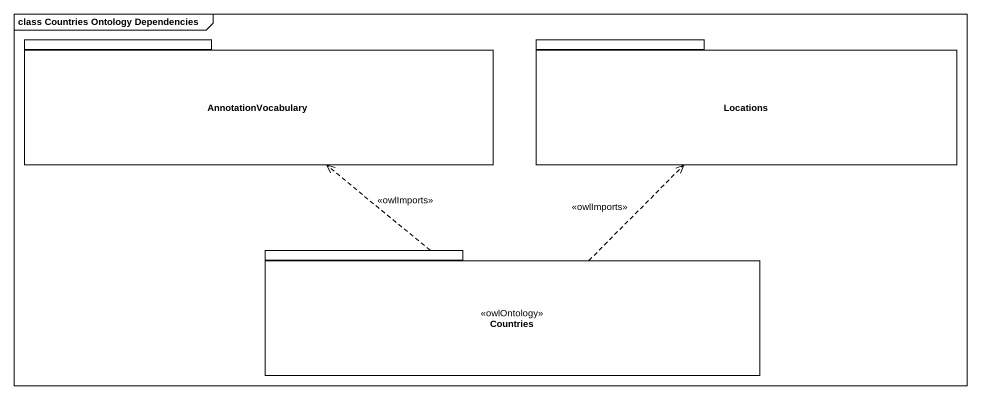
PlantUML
@startuml
mainframe class Countries Ontology Dependencies
package AnnotationVocabulary {
}
package Locations {
}
package Countries <<owlOntology>> {
}
Countries .up.> AnnotationVocabulary : <<owlImports>>
Countries .up.> Locations : <<owlImports>>
@enduml
